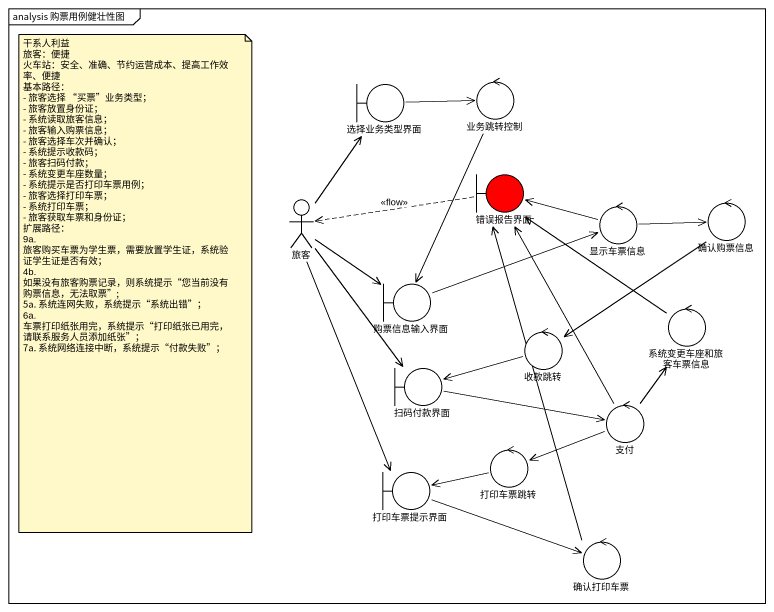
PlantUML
@startuml
mainframe analysis 购票用例健壮性图
boundary 选择业务类型界面
control 业务跳转控制
boundary 错误报告界面 #FF0000
actor 旅客
control 显示车票信息
control 确认购票信息
boundary 购票信息输入界面
control 收款跳转
control 系统变更车座和旅客车票信息
boundary 扫码付款界面
control 支付
control 打印车票跳转
boundary 打印车票提示界面
control 确认打印车票
选择业务类型界面 -right-> 业务跳转控制
业务跳转控制 --> 购票信息输入界面
错误报告界面 .left.> 旅客 : <<flow>>
旅客 -up-> 选择业务类型界面
旅客 --> 购票信息输入界面
旅客 --> 扫码付款界面
旅客 --> 打印车票提示界面
显示车票信息 -left-> 错误报告界面
显示车票信息 -right-> 确认购票信息
确认购票信息 --> 收款跳转
购票信息输入界面 -right-> 显示车票信息
收款跳转 -left-> 扫码付款界面
系统变更车座和旅客车票信息 -up-> 错误报告界面
扫码付款界面 -right-> 支付
支付 -up-> 错误报告界面
支付 -up-> 系统变更车座和旅客车票信息
支付 -left-> 打印车票跳转
打印车票跳转 -left-> 打印车票提示界面
打印车票提示界面 -right-> 确认打印车票
确认打印车票 -up-> 错误报告界面
note as N1
  干系人利益
  旅客：便捷
  火车站：安全、准确、节约运营成本、提高工作效率、便捷
  基本路径：
  - 旅客选择 “买票”业务类型；
  - 旅客放置身份证；
  - 系统读取旅客信息；
  - 旅客输入购票信息；
  - 旅客选择车次并确认；
  - 系统提示收款码；
  - 旅客扫码付款；
  - 系统变更车座数量；
  - 系统提示是否打印车票用例；
  - 旅客选择打印车票；
  - 系统打印车票；
  - 旅客获取车票和身份证；
  扩展路径：
  9a. 旅客购买车票为学生票，需要放置学生证，系统验证学生证是否有效；
  4b. 如果没有旅客购票记录，则系统提示“您当前没有购票信息，无法取票”;
  5a. 系统连网失败，系统提示“系统出错”；
  6a. 车票打印纸张用完，系统提示“打印纸张已用完，请联系服务人员添加纸张”；
  7a. 系统网络连接中断，系统提示“付款失败”；
end note
@enduml
